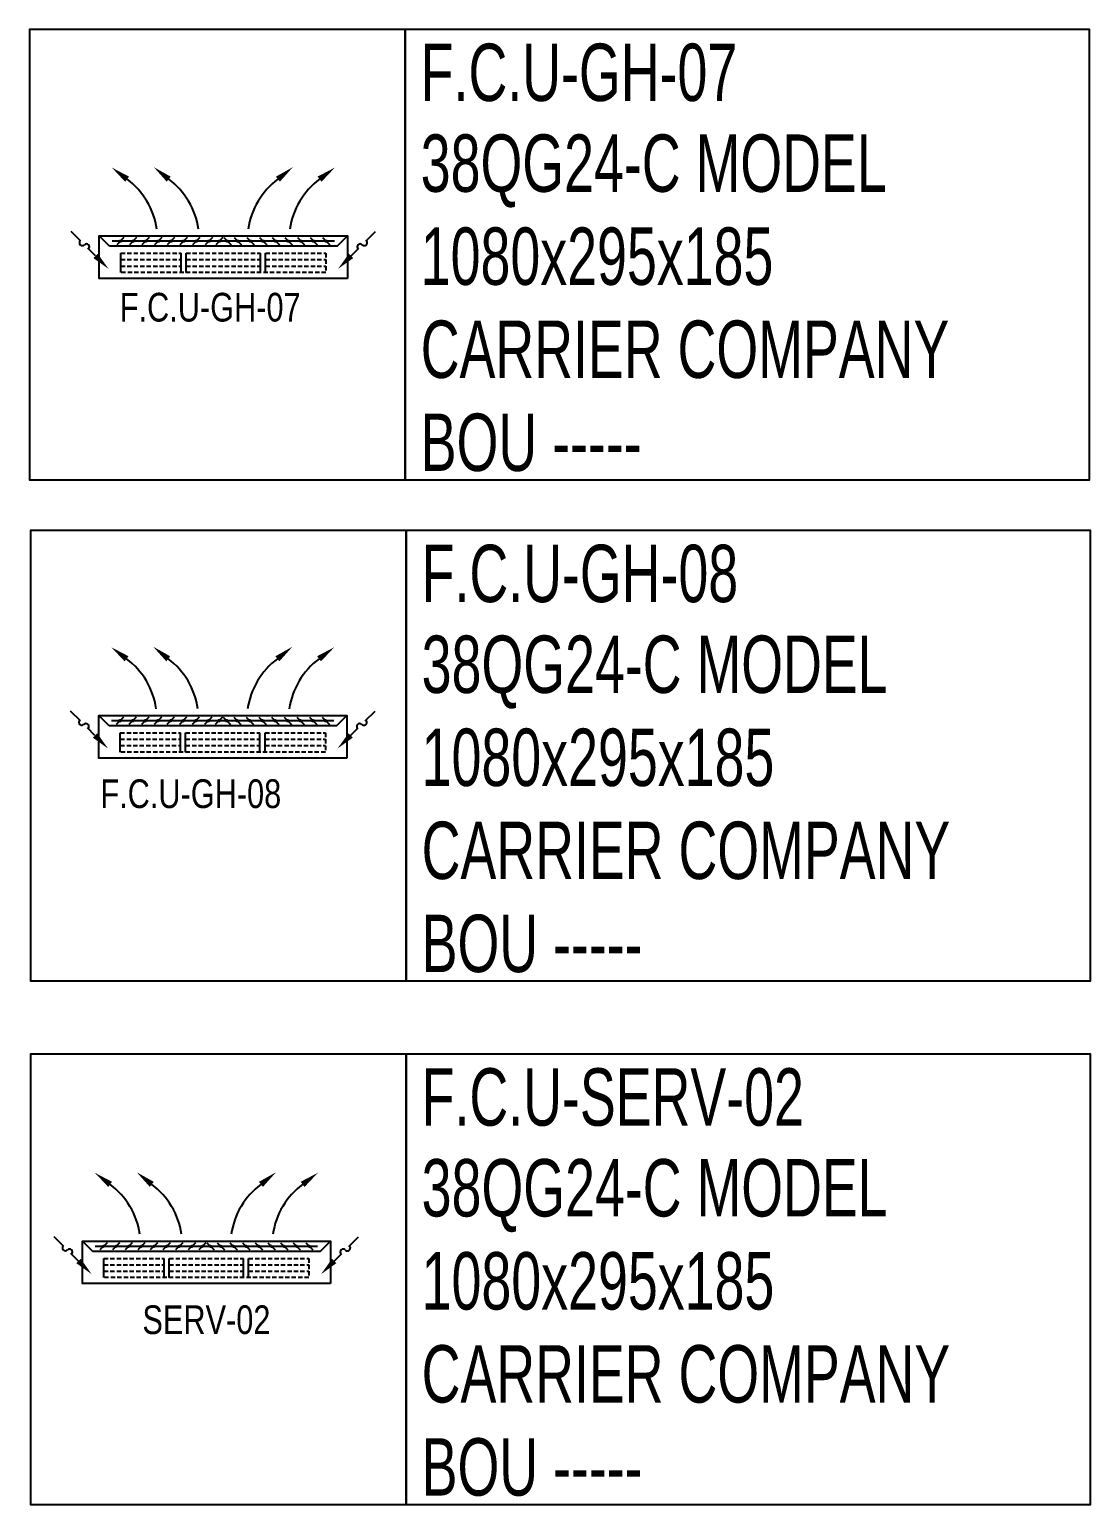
# Model space of a CAD drawing. Header units: millimetres. Extents: x -21221 to 1625077, y -149981 to 356550.
# Drawn here: x 304399 to 309019, y 155336 to 161761 of the extents above; entities that cross this region are included whole.
import ezdxf
from ezdxf.enums import TextEntityAlignment as Align

# ---------------------------------------------------------------- set-up
doc = ezdxf.new("R2010")
doc.units = ezdxf.units.MM
doc.header["$LTSCALE"] = 1000
doc.header["$MEASUREMENT"] = 0
doc.linetypes.add('HIDDEN2', pattern=[0.1875, 0.125, -0.0625])
doc.layers.get('0').update_dxf_attribs({"linetype": 'CONTINUOUS'})
doc.layers.add('12- EQUIPMENT HVAC', color=12, linetype='CONTINUOUS')
doc.styles.add('STENCIL', font='stencil.shx')
doc.styles.add('TEXT-P', font='stencil.shx', dxfattribs={"height": 0.3})

# ---------------------------------------------------------------- blocks, each defined once
blk = doc.blocks.new('ch-07')
for p, q in [((-620.3, -23), (-662.8, 19.5)), ((495, -44.9), (540, 0)), ((620.3, -23), (662.8, 19.5)), ((-556.4, -86.5), (-589.6, -53.3)), ((-494.9, -45), (-540, 0)), ((495, -44.9), (-494.9, -45)), ((484.2, -22.5), (-484.2, -22.5)), ((-432.5, -6.7), (-464.1, -38.3)), ((-377.5, -6.7), (-409.1, -38.3)), ((-322.5, -6.7), (-354.1, -38.3)), ((-267.5, -6.7), (-299.1, -38.3)), ((-212.5, -6.7), (-244.1, -38.3)), ((-157.5, -6.7), (-189.1, -38.3)), ((-102.5, -6.7), (-134.1, -38.3)), ((-47.5, -6.7), (-79.1, -38.3)), ((-1.6, -6.7), (-33.1, -38.3)), ((2, -6.7), (33.6, -38.3)), ((47.5, -6.7), (79.1, -38.3)), ((102.5, -6.7), (134.1, -38.3)), ((157.5, -6.7), (189.1, -38.3)), ((212.5, -6.7), (244.1, -38.3)), ((267.5, -6.7), (299.1, -38.3)), ((322.5, -6.7), (354.1, -38.3)), ((377.5, -6.7), (409.1, -38.3)), ((432.5, -6.7), (464.1, -38.3)), ((556.4, -86.5), (589.6, -53.3)), ((-446.5, -158.6), (-446.5, -74.8)), ((-184, -158.6), (-184, -74.8)), ((-161.7, -158.6), (-161.7, -74.8)), ((161.7, -158.6), (161.7, -74.8)), ((184, -158.6), (184, -74.8))]:
    blk.add_line(p, q)
at = {"linetype": 'HIDDEN2', "ltscale": 0.15}
for p, q in [((-446.5, -74.8), (-184, -74.8)), ((-446.5, -102.8), (-184, -102.8)), ((-161.7, -74.8), (161.7, -74.8)), ((-161.7, -102.8), (161.7, -102.8)), ((184, -74.8), (446.5, -74.8)), ((184, -102.8), (446.5, -102.8)), ((-446.5, -130.7), (-184, -130.7)), ((-161.7, -130.7), (161.7, -130.7)), ((184, -130.7), (446.5, -130.7))]:
    blk.add_line(p, q, dxfattribs=at)
blk.add_lwpolyline([(540, -185), (-540, -185), (-540, 0), (540, 0)], close=True)
blk.add_lwpolyline([(446.5, -74.8), (446.5, -158.6), (-446.5, -158.6)], dxfattribs=at)
for centre in [(-448.3, -22.5), (-393.3, -22.5), (-338.3, -22.5), (-283.3, -22.5), (-228.3, -22.5), (-173.3, -22.5), (-118.3, -22.5), (-63.3, -22.5), (-17.4, -22.5), (17.8, -22.5), (63.3, -22.5), (118.3, -22.5), (173.3, -22.5), (228.3, -22.5), (283.3, -22.5), (338.3, -22.5), (393.3, -22.5), (448.3, -22.5)]:
    blk.add_circle(centre, 3.49)
for centre, radius, start, end in [((-618.6, -18.5, 168179.8), 332.6, 8.41226, 53.12291), ((-437.2, -18.5, 168179.8), 332.6, 8.41226, 53.12291), ((437.2, -18.5, 168179.8), 332.6, 126.87709, 171.58774), ((618.6, -18.5, 168179.8), 332.6, 126.87709, 171.58774), ((-614.1, -29), 12.8, 135.5963, 315.5963), ((-595.9, -47), 12.8, 315.00423, 135.00423), ((595.9, -47), 12.8, 44.99577, 224.99577), ((614.1, -29), 12.8, 224.4037, 44.4037)]:
    blk.add_arc(centre, radius, start, end)
at = {"linetype": 'Continuous'}
for points in [[(-410.6, 258.7, 168179.8), (-427.5, 236.4, 168179.8), (-485.8, 298.2, 168179.8)], [(-228.9, 258.4, 168179.8), (-246.4, 236.7, 168179.8), (-302.9, 300, 168179.8)], [(228.9, 258.4, 168179.8), (246.4, 236.7, 168179.8), (302.9, 300, 168179.8)], [(410.6, 258.7, 168179.8), (427.5, 236.4, 168179.8), (485.8, 298.2, 168179.8)]]:
    blk.add_solid(points, dxfattribs=at)
for points in [[(-547, -77), (-565.9, -96), (-499.5, -143.4)], [(547, -77), (565.9, -96), (499.5, -143.4)]]:
    blk.add_solid(points)
blk = doc.blocks.new('ch-08')
for p, q in [((-620.3, 22), (-662.8, 64.5)), ((620.2, 22), (662.7, 64.5)), ((-495, 0), (-540, 45)), ((495, 0), (-495, 0)), ((484.1, 22.5), (-484.2, 22.5)), ((-432.5, 38.3), (-464.1, 6.7)), ((-377.5, 38.3), (-409.1, 6.7)), ((-322.5, 38.3), (-354.1, 6.7)), ((-267.5, 38.3), (-299.1, 6.7)), ((-212.5, 38.3), (-244.1, 6.7)), ((-157.5, 38.3), (-189.1, 6.7)), ((-102.5, 38.3), (-134.1, 6.7)), ((-47.5, 38.3), (-79.1, 6.7)), ((-1.6, 38.3), (-33.2, 6.7)), ((2, 38.3), (33.6, 6.7)), ((47.4, 38.3), (79, 6.7)), ((102.4, 38.3), (134, 6.7)), ((157.4, 38.3), (189, 6.7)), ((212.4, 38.3), (244, 6.7)), ((267.4, 38.3), (299, 6.7)), ((322.4, 38.3), (354, 6.7)), ((377.4, 38.3), (409, 6.7)), ((432.4, 38.3), (464, 6.7)), ((495, 0), (540, 45)), ((-556.5, -41.5), (-589.6, -8.4)), ((-446.5, -113.6), (-446.5, -29.9)), ((-184.1, -113.6), (-184.1, -29.9)), ((-161.8, -113.6), (-161.8, -29.9)), ((161.7, -113.6), (161.7, -29.9)), ((184, -113.6), (184, -29.9)), ((556.4, -41.5), (589.5, -8.4))]:
    blk.add_line(p, q)
at = {"linetype": 'HIDDEN2', "ltscale": 0.15}
for p, q in [((-446.5, -29.9), (-184.1, -29.9)), ((-446.5, -57.8), (-184.1, -57.8)), ((-161.8, -29.9), (161.7, -29.9)), ((-161.8, -57.8), (161.7, -57.8)), ((184, -29.9), (446.4, -29.9)), ((184, -57.8), (446.4, -57.8)), ((-446.5, -85.7), (-184.1, -85.7)), ((-161.8, -85.7), (161.7, -85.7)), ((184, -85.7), (446.4, -85.7))]:
    blk.add_line(p, q, dxfattribs=at)
blk.add_lwpolyline([(540, -140), (-540, -140), (-540, 45), (540, 45)], close=True)
blk.add_lwpolyline([(446.4, -29.9), (446.4, -113.6), (-446.5, -113.6)], dxfattribs=at)
for centre in [(-448.3, 22.5), (-393.3, 22.5), (-338.3, 22.5), (-283.3, 22.5), (-228.3, 22.5), (-173.3, 22.5), (-118.3, 22.5), (-63.3, 22.5), (-17.4, 22.5), (17.8, 22.5), (63.2, 22.5), (118.2, 22.5), (173.2, 22.5), (228.2, 22.5), (283.2, 22.5), (338.2, 22.5), (393.2, 22.5), (448.2, 22.5)]:
    blk.add_circle(centre, 3.49)
for centre, radius, start, end in [((-618.7, 26.5, 168179.8), 332.6, 8.41226, 53.12291), ((-437.3, 26.4, 168179.8), 332.6, 8.41226, 53.12291), ((437.2, 26.4, 168179.8), 332.6, 126.87709, 171.58774), ((618.6, 26.5, 168179.8), 332.6, 126.87709, 171.58774), ((-614.2, 16), 12.8, 135.5963, 315.5963), ((-595.9, -2.1), 12.8, 315.00423, 135.00423), ((595.8, -2.1), 12.8, 44.99577, 224.99577), ((614.1, 16), 12.8, 224.4037, 44.4037)]:
    blk.add_arc(centre, radius, start, end)
at = {"linetype": 'Continuous'}
for points in [[(-410.7, 303.6, 168179.8), (-427.5, 281.4, 168179.8), (-485.8, 343.1, 168179.8)], [(-228.9, 303.4, 168179.8), (-246.4, 281.6, 168179.8), (-302.9, 345, 168179.8)], [(228.8, 303.4, 168179.8), (246.3, 281.6, 168179.8), (302.8, 345, 168179.8)], [(410.6, 303.6, 168179.8), (427.4, 281.4, 168179.8), (485.7, 343.1, 168179.8)]]:
    blk.add_solid(points, dxfattribs=at)
for points in [[(-547, -32), (-566, -51), (-499.5, -98.5)], [(546.9, -32), (565.9, -51), (499.5, -98.5)]]:
    blk.add_solid(points)
blk = doc.blocks.new('serv-02')
for p, q in [((-653.9, 15.3), (-696.4, 57.8)), ((-528.5, -6.7), (-573.6, 38.3)), ((450.5, 15.8), (-517.8, 15.8)), ((-466.1, 31.6), (-497.7, 0)), ((-411.1, 31.6), (-442.7, 0)), ((-356.1, 31.6), (-387.7, 0)), ((-301.1, 31.6), (-332.7, 0)), ((-246.1, 31.6), (-277.7, 0)), ((-191.1, 31.6), (-222.7, 0)), ((-136.1, 31.6), (-167.7, 0)), ((-81.1, 31.6), (-112.7, 0)), ((-35.2, 31.6), (-66.8, 0)), ((-31.6, 31.6), (0, 0)), ((13.9, 31.6), (45.4, 0)), ((68.9, 31.6), (100.4, 0)), ((123.9, 31.6), (155.4, 0)), ((178.9, 31.6), (210.4, 0)), ((233.9, 31.6), (265.4, 0)), ((288.9, 31.6), (320.4, 0)), ((343.9, 31.6), (375.4, 0)), ((398.9, 31.6), (430.4, 0)), ((461.4, -6.7), (506.4, 38.3)), ((586.7, 15.3), (629.2, 57.8)), ((-590.1, -48.2), (-623.2, -15.1)), ((461.4, -6.7), (-528.5, -6.7)), ((-480.1, -120.3), (-480.1, -36.6)), ((-217.7, -120.3), (-217.7, -36.6)), ((-195.3, -120.3), (-195.3, -36.6)), ((128.1, -120.3), (128.1, -36.6)), ((150.4, -120.3), (150.4, -36.6)), ((522.8, -48.2), (556, -15.1))]:
    blk.add_line(p, q)
at = {"linetype": 'HIDDEN2', "ltscale": 0.15}
for p, q in [((-480.1, -36.6), (-217.7, -36.6)), ((-195.3, -36.6), (128.1, -36.6)), ((150.4, -36.6), (412.8, -36.6)), ((-480.1, -64.5), (-217.7, -64.5)), ((-480.1, -92.4), (-217.7, -92.4)), ((-195.3, -64.5), (128.1, -64.5)), ((-195.3, -92.4), (128.1, -92.4)), ((150.4, -64.5), (412.8, -64.5)), ((150.4, -92.4), (412.8, -92.4))]:
    blk.add_line(p, q, dxfattribs=at)
blk.add_lwpolyline([(506.4, -146.7), (-573.6, -146.7), (-573.6, 38.3), (506.4, 38.3)], close=True)
blk.add_lwpolyline([(412.8, -36.6), (412.8, -120.3), (-480.1, -120.3)], dxfattribs=at)
for centre in [(-481.9, 15.8), (-426.9, 15.8), (-371.9, 15.8), (-316.9, 15.8), (-261.9, 15.8), (-206.9, 15.8), (-151.9, 15.8), (-96.9, 15.8), (-51, 15.8), (-15.8, 15.8), (29.6, 15.8), (84.6, 15.8), (139.6, 15.8), (194.6, 15.8), (249.6, 15.8), (304.6, 15.8), (359.6, 15.8), (414.6, 15.8)]:
    blk.add_circle(centre, 3.49)
for centre, radius, start, end in [((-652.3, 19.7, 168179.8), 332.6, 8.41226, 53.12291), ((-470.9, 19.7, 168179.8), 332.6, 8.41226, 53.12291), ((403.6, 19.7, 168179.8), 332.6, 126.87709, 171.58774), ((585, 19.7, 168179.8), 332.6, 126.87709, 171.58774), ((-647.7, 9.3), 12.8, 135.5963, 315.5963), ((-629.5, -8.8), 12.8, 315.00423, 135.00423), ((562.3, -8.8), 12.8, 44.99577, 224.99577), ((580.5, 9.3), 12.8, 224.4037, 44.4037)]:
    blk.add_arc(centre, radius, start, end)
at = {"linetype": 'Continuous'}
for points in [[(-444.2, 296.9, 168179.8), (-461.1, 274.7, 168179.8), (-519.4, 336.4, 168179.8)], [(-262.5, 296.7, 168179.8), (-280, 274.9, 168179.8), (-336.5, 338.3, 168179.8)], [(195.3, 296.7, 168179.8), (212.8, 274.9, 168179.8), (269.3, 338.3, 168179.8)], [(377, 296.9, 168179.8), (393.9, 274.7, 168179.8), (452.2, 336.4, 168179.8)]]:
    blk.add_solid(points, dxfattribs=at)
for points in [[(-580.6, -38.7), (-599.6, -57.7), (-533.1, -105.2)], [(513.3, -38.7), (532.3, -57.7), (465.9, -105.2)]]:
    blk.add_solid(points)

msp = doc.modelspace()

# ---------------------------------------------------------------- linework, layer by layer
at = {"layer": '12- EQUIPMENT HVAC', "color": 33}
for points in [[(306034.9, 161761.2), (304399.1, 161761.2), (304399.1, 159799.5), (306034.9, 159799.5)], [(306034.9, 159799.5), (309014.5, 159799.5), (309014.5, 161761.2), (306034.9, 161761.2)], [(306039, 159578.4), (304403.2, 159578.4), (304403.2, 157616.7), (306039, 157616.7)], [(306039, 157616.7), (309018.6, 157616.7), (309018.6, 159578.4), (306039, 159578.4)], [(306039, 157298), (304403.2, 157298), (304403.2, 155336.4), (306039, 155336.4)], [(306039, 155336.4), (309018.6, 155336.4), (309018.6, 157298), (306039, 157298)]]:
    msp.add_lwpolyline(points, close=True, dxfattribs=at)

# ---------------------------------------------------------------- block references
at = {"layer": '12- EQUIPMENT HVAC'}
for name, p in [('ch-07', (305242.9, 160861.7)), ('ch-08', (305240.7, 158727.6)), ('serv-02', (305202.7, 156445))]:
    msp.add_blockref(name, p, dxfattribs=at)

# ---------------------------------------------------------------- texts
at = {"layer": '12- EQUIPMENT HVAC', "color": 4, "style": 'TEXT-P', "width": 0.7}
for s, p in [('F.C.U-GH-07', (306102.4, 161374.6)), ('38QG24-C MODEL', (306102.4, 160979)), ('1080x295x185 ', (306102.4, 160573.8)), ('CARRIER COMPANY', (306102.4, 160168.5)), ('BOU -----', (306102.4, 159763.2)), ('F.C.U-GH-08', (306106.5, 159191.8)), ('38QG24-C MODEL', (306106.5, 158796.3)), ('1080x295x185', (306106.5, 158391)), ('CARRIER COMPANY', (306106.5, 157985.7)), ('BOU -----', (306106.5, 157580.4)), ('F.C.U-SERV-02', (306106.5, 156911.5)), ('38QG24-C MODEL', (306106.5, 156515.9)), ('1080x295x185 ', (306106.5, 156110.6)), ('CARRIER COMPANY', (306106.5, 155705.4)), ('BOU -----', (306106.5, 155300.1))]:
    msp.add_text(s, height=250, dxfattribs=at).set_placement(p, align=Align.BOTTOM_LEFT)
at = {"layer": '12- EQUIPMENT HVAC', "color": 4, "style": 'STENCIL', "width": 0.8}
for s, p in [('F.C.U-GH-07', (304792, 160489.1, 0)), ('F.C.U-GH-08', (304707.5, 158370, 0)), ('SERV-02', (304890.7, 156078.8, 0))]:
    msp.add_text(s, height=125, dxfattribs=at).set_placement(p)

doc.saveas('drawing.dxf')
